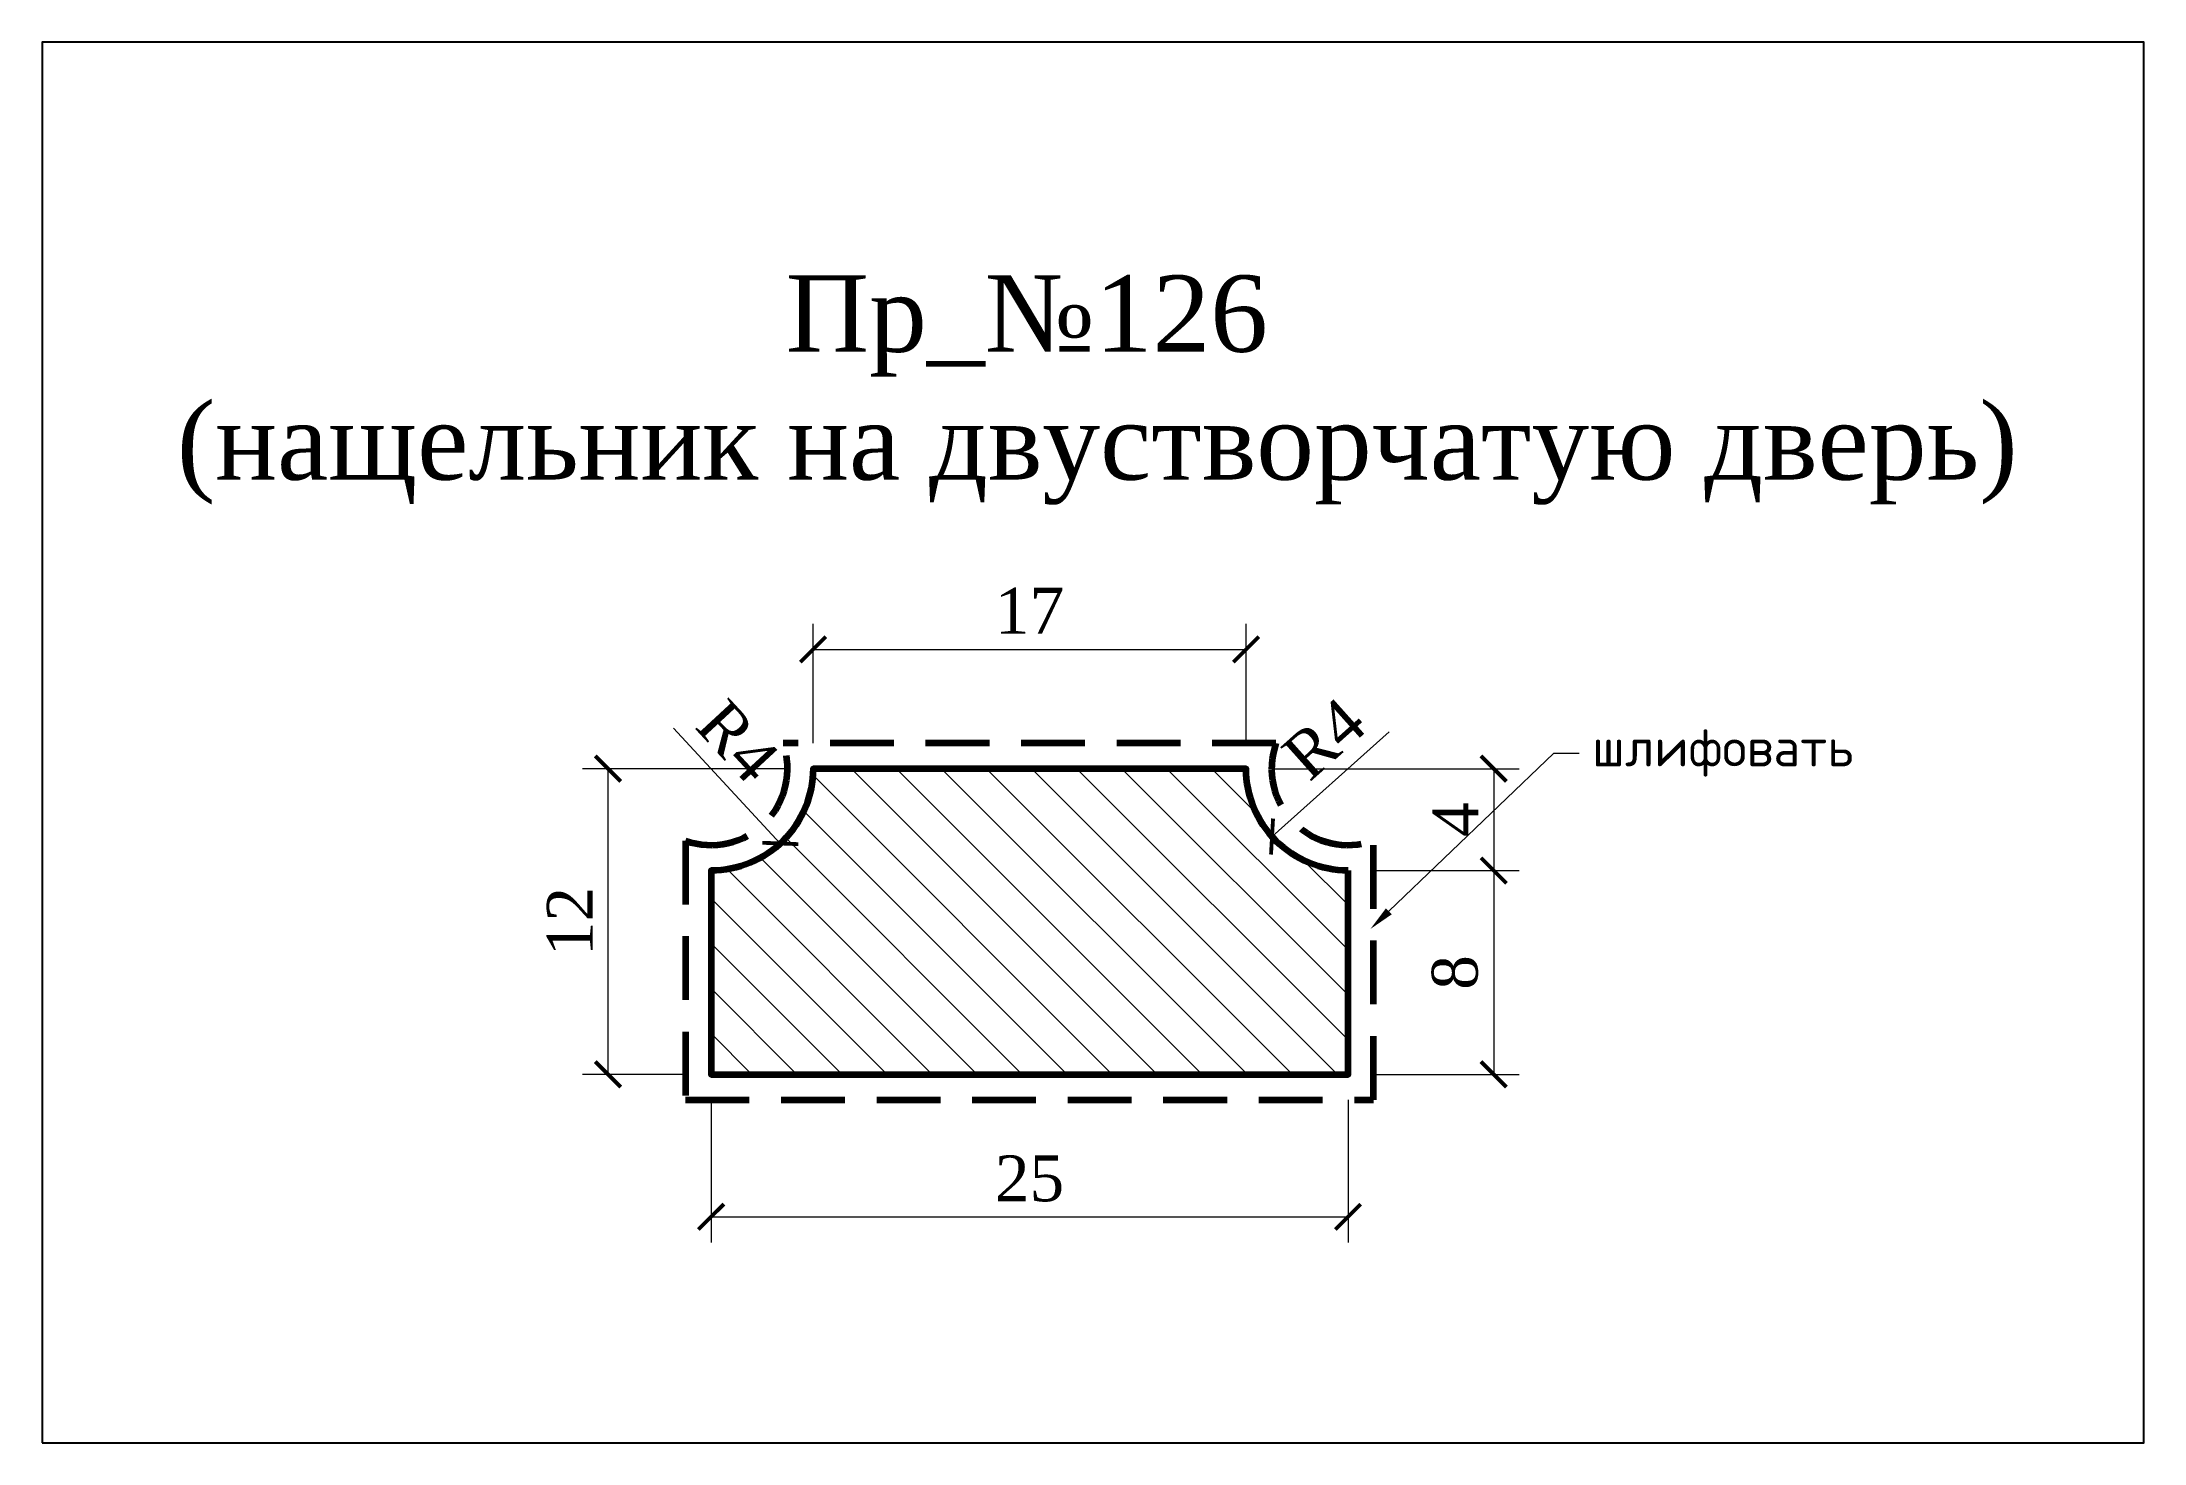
# Model space of a CAD drawing. Header units: millimetres. Extents: x 303959.4 to 304041.9, y -90926 to -90871.
import ezdxf
from ezdxf import colors
from ezdxf.entities.mleader import LeaderData, LeaderLine
from ezdxf.math import Vec2, Vec3

# ---------------------------------------------------------------- set-up
doc = ezdxf.new("R2010")
doc.units = ezdxf.units.MM
doc.header["$MEASUREMENT"] = 0
doc.linetypes.add('HIDDEN', pattern=[0.375, 0.25, -0.125])
doc.layers.add('Outside panel', color=7, linetype='Continuous', lineweight=18, true_color=0x7f5e57)
for name, color, linetype, lineweight in [('линия 15', 7, 'Continuous', 15), ('линия 50', 1, 'Continuous', 211), ('служебный слой РАЗМЕРЫ', 7, 'Continuous', 9)]:
    doc.layers.add(name, color=color, linetype=linetype, lineweight=lineweight)
doc.layers.add('размеры в модели', color=7, linetype='Continuous')
doc.styles.add('ELECT', font='times.ttf')
doc.styles.get("Standard").update_dxf_attribs({"font": 'times.ttf'})
doc.styles.add('ЕСКД профили текст', font='isocpeur.ttf')
doc.dimstyles.new('M_1', dxfattribs={"dimtxt": 1.8, "dimasz": 1, "dimexe": 1, "dimexo": 1, "dimgap": 0.6, "dimtad": 1, "dimdec": 0, "dimdsep": 46, "dimtxsty": 'Standard', "dimblk": 'ARCHTICK', "dimcen": -5, "dimclrd": 7, "dimclre": 7, "dimclrt": 7, "dimadec": 0, "dimazin": 0, "dimtfac": 1, "dimtdec": 0, "dimtmove": 0, "dimatfit": 3, "dimfxl": 1, "dimtolj": 1, "dimtzin": 0, "dimlwd": 5, "dimlwe": 5, "dimarcsym": 0})

# ---------------------------------------------------------------- blocks, each defined once
blk = doc.blocks.new('_ArchTick')
at = {"color": 0, "linetype": 'ByBlock', "const_width": 0.15}
blk.add_lwpolyline([(-0.5, -0.5), (0.5, 0.5)], dxfattribs=at)
blk = doc.blocks.new('*D2')
at = {"layer": 'Defpoints', "color": 0, "ltscale": 1000, "transparency": 16777216}
for p in [(306589.904, -90585.225), (306572.904, -90589.907), (306589.904, -90589.907)]:
    blk.add_point(p, dxfattribs=at)
at = {"layer": 'размеры в модели', "color": 7, "lineweight": 5, "ltscale": 1000, "transparency": 16777216}
for p, q in [((306572.904, -90588.907), (306572.904, -90584.225)), ((306589.904, -90588.907), (306589.904, -90584.225)), ((306572.904, -90585.225), (306589.904, -90585.225))]:
    blk.add_line(p, q, dxfattribs=at)
at = {"layer": 'размеры в модели', "color": 7, "lineweight": 5, "ltscale": 1000, "transparency": 16777216, "rotation": 180}
blk.add_blockref('_ArchTick', (306572.904, -90585.225), dxfattribs=at)
at = {"layer": 'размеры в модели', "color": 7, "lineweight": 5, "ltscale": 1000, "transparency": 16777216}
blk.add_blockref('_ArchTick', (306589.904, -90585.225), dxfattribs=at)
at = {"layer": 'размеры в модели', "color": 7, "ltscale": 1000, "transparency": 16777216, "insert": (306581.404, -90583.707), "char_height": 1.8, "attachment_point": 5}
blk.add_mtext('\\A1;17', dxfattribs=at)
blk = doc.blocks.new('*D3')
at = {"layer": 'Defpoints', "color": 0, "ltscale": 1000, "transparency": 16777216}
for p in [(306589.904, -90589.907), (306593.904, -90593.907), (306599.621, -90593.907)]:
    blk.add_point(p, dxfattribs=at)
at = {"layer": 'размеры в модели', "color": 7, "lineweight": 5, "ltscale": 1000, "transparency": 16777216}
for p, q in [((306590.904, -90589.907), (306600.621, -90589.907)), ((306599.621, -90589.907), (306599.621, -90593.907)), ((306594.904, -90593.907), (306600.621, -90593.907))]:
    blk.add_line(p, q, dxfattribs=at)
for p, rotation in [((306599.621, -90589.907), 90), ((306599.621, -90593.907), 270)]:
    blk.add_blockref('_ArchTick', p, dxfattribs=dict(at, rotation=rotation))
at = {"layer": 'размеры в модели', "color": 7, "ltscale": 1000, "transparency": 16777216, "insert": (306598.121, -90591.907), "char_height": 1.8, "attachment_point": 5, "rotation": 90}
blk.add_mtext('\\A1;4', dxfattribs=at)
blk = doc.blocks.new('*D4')
at = {"layer": 'Defpoints', "color": 0, "ltscale": 1000, "transparency": 16777216}
for p in [(306593.904, -90593.907), (306593.904, -90601.907), (306599.621, -90601.907)]:
    blk.add_point(p, dxfattribs=at)
at = {"layer": 'размеры в модели', "color": 7, "lineweight": 5, "ltscale": 1000, "transparency": 16777216}
for p, q in [((306594.904, -90593.907), (306600.621, -90593.907)), ((306599.621, -90593.907), (306599.621, -90601.907)), ((306594.904, -90601.907), (306600.621, -90601.907))]:
    blk.add_line(p, q, dxfattribs=at)
for p, rotation in [((306599.621, -90593.907), 90), ((306599.621, -90601.907), 270)]:
    blk.add_blockref('_ArchTick', p, dxfattribs=dict(at, rotation=rotation))
at = {"layer": 'размеры в модели', "color": 7, "ltscale": 1000, "transparency": 16777216, "insert": (306598.105, -90597.907), "char_height": 1.8, "attachment_point": 5, "rotation": 90}
blk.add_mtext('\\A1;8', dxfattribs=at)
blk = doc.blocks.new('*D5')
at = {"layer": 'Defpoints', "color": 0, "ltscale": 1000, "transparency": 16777216}
for p in [(306572.904, -90589.907), (306564.857, -90601.907), (306568.904, -90601.907)]:
    blk.add_point(p, dxfattribs=at)
at = {"layer": 'размеры в модели', "color": 7, "lineweight": 5, "ltscale": 1000, "transparency": 16777216}
for p, q in [((306571.904, -90589.907), (306563.857, -90589.907)), ((306564.857, -90589.907), (306564.857, -90601.907)), ((306567.904, -90601.907), (306563.857, -90601.907))]:
    blk.add_line(p, q, dxfattribs=at)
for p, rotation in [((306564.857, -90589.907), 90), ((306564.857, -90601.907), 270)]:
    blk.add_blockref('_ArchTick', p, dxfattribs=dict(at, rotation=rotation))
at = {"layer": 'размеры в модели', "color": 7, "ltscale": 1000, "transparency": 16777216, "insert": (306563.357, -90595.907), "char_height": 1.8, "attachment_point": 5, "rotation": 90}
blk.add_mtext('\\A1;12', dxfattribs=at)
blk = doc.blocks.new('*D7')
at = {"layer": 'Defpoints', "color": 0, "ltscale": 1000, "transparency": 16777216}
for p in [(306568.904, -90589.907), (306571.621, -90592.843)]:
    blk.add_point(p, dxfattribs=at)
at = {"layer": 'размеры в модели', "color": 7, "lineweight": 5, "ltscale": 1000, "transparency": 16777216}
blk.add_line((306567.435, -90588.318), (306571.621, -90592.843), dxfattribs=at)
at = {"layer": 'размеры в модели', "color": 7, "lineweight": 5, "ltscale": 1000, "transparency": 16777216, "rotation": 312.7710577579214}
blk.add_blockref('_ArchTick', (306571.621, -90592.843), dxfattribs=at)
at = {"layer": 'размеры в модели', "color": 7, "ltscale": 1000, "transparency": 16777216, "insert": (306569.95, -90588.828), "char_height": 1.8, "attachment_point": 5, "rotation": 312.77106}
blk.add_mtext('\\A1;R4', dxfattribs=at)
blk = doc.blocks.new('*D8')
at = {"layer": 'Defpoints', "color": 0, "ltscale": 1000, "transparency": 16777216}
for p in [(306593.904, -90589.907), (306590.921, -90592.571)]:
    blk.add_point(p, dxfattribs=at)
at = {"layer": 'размеры в модели', "color": 7, "lineweight": 5, "ltscale": 1000, "transparency": 16777216}
blk.add_line((306595.519, -90588.466), (306590.921, -90592.571), dxfattribs=at)
at = {"layer": 'размеры в модели', "color": 7, "lineweight": 5, "ltscale": 1000, "transparency": 16777216, "rotation": 221.7575092671296}
blk.add_blockref('_ArchTick', (306590.921, -90592.571), dxfattribs=at)
at = {"layer": 'размеры в модели', "color": 7, "ltscale": 1000, "transparency": 16777216, "insert": (306592.967, -90588.733), "char_height": 1.8, "attachment_point": 5, "rotation": 41.75751}
blk.add_mtext('\\A1;R4', dxfattribs=at)
blk = doc.blocks.new('126')
at = {"layer": 'Outside panel', "ltscale": 1000}
h = blk.add_hatch(dxfattribs=at)
h.set_pattern_fill('ANSI31', color=256, scale=10, angle=90)
h.set_pattern_definition([(135, (-3961.6024, 5582.2952), (-0.8838834765, -0.8838834765), [])])
edge = h.paths.add_edge_path()
edge.add_arc((306593.904, -90589.907), 4, 180, 270, ccw=False)
edge.add_line((306589.904, -90589.907), (306572.904, -90589.907))
edge.add_arc((306568.904, -90589.907), 4, -90, 0, ccw=False)
edge.add_line((306568.904, -90593.907), (306568.904, -90601.907))
edge.add_line((306568.904, -90601.907), (306593.904, -90601.907))
edge.add_line((306593.904, -90601.907), (306593.904, -90593.907))
at = {"layer": 'линия 50', "color": 1, "linetype": 'HIDDEN', "ltscale": 10, "true_color": 0xff0909}
blk.add_lwpolyline([(306594.904, -90592.735, -0.630602), (306591.076, -90588.907), (306571.733, -90588.907, -0.630602), (306567.904, -90592.735), (306567.904, -90602.907), (306594.904, -90602.907)], format="xyb", close=True, dxfattribs=at)
at = {"layer": 'линия 50', "color": 7}
blk.add_lwpolyline([(306593.904, -90593.907, -0.414214), (306589.904, -90589.907), (306589.904, -90589.907), (306572.904, -90589.907, -0.414214), (306568.904, -90593.907), (306568.904, -90601.907), (306593.904, -90601.907)], format="xyb", close=True, dxfattribs=at)
at = {"color": 7, "ltscale": 1000, "style": 'ELECT'}
for s, p in [('Пр_№126', (306571.837, -90573.54)), ('(нащельник на двустворчатую дверь)', (306547.935, -90578.56))]:
    blk.add_text(s, height=3, dxfattribs=at).set_placement(p)
at = {"layer": 'размеры в модели', "color": 0, "ltscale": 1000}
dim = blk.add_linear_dim(base=(306589.904, -90585.225), p1=(306572.904, -90589.907), p2=(306589.904, -90589.907), dimstyle='M_1', override={"dimtxt": 1.8}, dxfattribs=at)
dim.commit()
dim.dimension.update_dxf_attribs({"geometry": '*D2', "text_midpoint": (306581.404, -90583.707)})
for center, mpoint, picture, middle in [((306568.904, -90589.907), (306571.621, -90592.843), '*D7', (306568.849, -90589.847)), ((306593.904, -90589.907), (306590.921, -90592.571), '*D8', (306593.966, -90589.852))]:
    dim = blk.add_radius_dim(center=center, mpoint=mpoint, dimstyle='M_1', override={"dimtxt": 1.8}, dxfattribs=at)
    dim.commit()
    dim.dimension.update_dxf_attribs({"geometry": picture, "text_midpoint": middle, "dimtype": 132})
for base, p1, p2, picture, middle in [((306564.857, -90601.907), (306572.904, -90589.907), (306568.904, -90601.907), '*D5', (306563.357, -90595.907)), ((306599.621, -90593.907), (306589.904, -90589.907), (306593.904, -90593.907), '*D3', (306598.121, -90591.907)), ((306599.621, -90601.907), (306593.904, -90593.907), (306593.904, -90601.907), '*D4', (306598.105, -90597.907))]:
    dim = blk.add_linear_dim(base=base, p1=p1, p2=p2, angle=90, dimstyle='M_1', override={"dimtxt": 1.8}, dxfattribs=at)
    dim.commit()
    dim.dimension.update_dxf_attribs({"geometry": picture, "text_midpoint": middle})
blk.add_linear_dim(base=(306593.904, -90607.503), p1=(306568.904, -90601.907), p2=(306593.904, -90601.907), dimstyle='M_1', override={"dimtxt": 1.8}, dxfattribs=at).render()

msp = doc.modelspace()

# ---------------------------------------------------------------- linework, layer by layer
at = {"color": 6, "ltscale": 1000}
msp.add_lwpolyline([(303959.362, -90926.023), (304041.862, -90926.023), (304041.862, -90871.023), (303959.362, -90871.023)], close=True, dxfattribs=at)

# ---------------------------------------------------------------- block references
at = {"layer": 'линия 15', "color": 5}
msp.add_blockref('126', (-2583.282, -309.644), dxfattribs=at)

# ---------------------------------------------------------------- leaders
at = {"layer": 'служебный слой РАЗМЕРЫ'}
ml = msp.add_multileader_mtext('Standard', dxfattribs=at)
ml.set_content('\\A1;шлифовать', color=256, style='ЕСКД профили текст')
ml.set_leader_properties(color=256, linetype='ByLayer', lineweight=-1)
ml.build(insert=Vec2(0, 0))
ml.multileader.update_dxf_attribs({"dogleg_length": 1, "arrow_head_size": 1})
ctx = ml.context
ctx.base_point, ctx.char_height, ctx.arrow_head_size, ctx.landing_gap_size, ctx.plane_origin = Vec3(304019.697, -90898.936), 1.5, 1, 0.5, Vec3(304037.441, -90868.74)
notes = []
notes.append((ctx, [(1, (1, 1, 0), (304018.697, -90898.936), (1, 0), 1, [(0, [(304011.502, -90905.844)], 0, [])])]))
ctx.mtext.insert, ctx.mtext.flow_direction = Vec3(304020.197, -90897.961), 5
for ctx, leaders in notes:
    for number, flags, end, landing, length, lines in leaders:
        leader = LeaderData()
        leader.index, (leader.has_last_leader_line, leader.has_dogleg_vector, leader.attachment_direction) = number, flags
        leader.last_leader_point, leader.dogleg_vector, leader.dogleg_length = Vec3(end), Vec3(landing), length
        for number, points, colour, breaks in lines:
            line = LeaderLine()
            line.index, line.vertices, line.color, line.breaks = number, Vec3.list(points), colors.encode_raw_color(colour), breaks
            leader.lines.append(line)
        ctx.leaders.append(leader)

doc.saveas('drawing.dxf')
